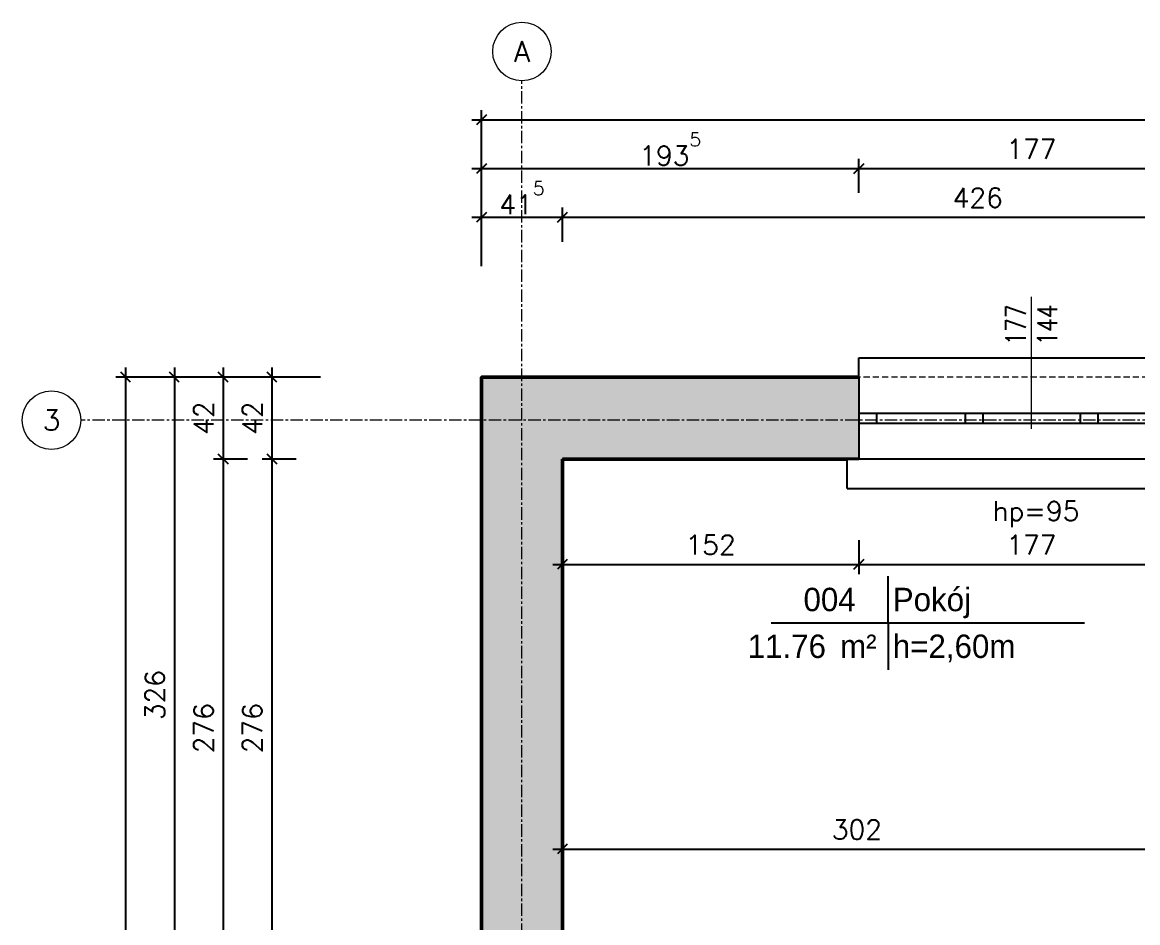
# Model space of a CAD drawing. Header units: centimetres. Extents: x -278 to 1468, y -923 to 500.
# Drawn here: x -278 to 294, y 38 to 500 of the extents above; entities that cross this region are included whole.
import ezdxf
from ezdxf.enums import TextEntityAlignment as Align

# ---------------------------------------------------------------- set-up
doc = ezdxf.new("R2010")
doc.units = ezdxf.units.CM
doc.header["$LTSCALE"] = 0.1
doc.linetypes.add('CENTERX2', pattern=[101.6, 63.5, -12.7, 12.7, -12.7])
doc.linetypes.add('HIDDEN', pattern=[9.525, 6.35, -3.175])
for name, color, linetype, lineweight in [('2DA_DIM_5', 7, 'Continuous', 5), ('2DA_HIDDE', 253, 'HIDDEN', 9), ('2DA_OPIS_STOLARKI', 113, 'Continuous', 9), ('2DA_OŚIE', 7, 'Continuous', 0), ('2DA_PARAPET', 153, 'Continuous', 9), ('2DA_POMIESZCZENIA', 7, 'Continuous', 25), ('2DA_WAL_ISTN', 31, 'Continuous', 50), ('2DA_WIN', 7, 'Continuous', 25)]:
    doc.layers.add(name, color=color, linetype=linetype, lineweight=lineweight)
doc.layers.add('2DA_ROOM', color=1, linetype='Continuous', plot=False)
doc.layers.add('_A_AK_hatch_sciany', color=8, linetype='Continuous', lineweight=5, transparency=0.5)
doc.layers.add('CP_UCSSPEC', color=2, linetype='Continuous')
doc.layers.add('CP_WIPEOUT', color=255, linetype='Continuous')
doc.layers.get('CP_UCSSPEC').off()
doc.styles.add('CP_ATTR', font='ROMANS.SHX')
doc.styles.add('CP_ISOTXT', font='cp_isocp.shx')
doc.styles.add('CP_TXT', font='ROMANS.SHX')
doc.dimstyles.new('CP_ADIM_CM_CM_50', dxfattribs={"dimscale": 5, "dimtxt": 3, "dimasz": 1.5, "dimexe": 1.5, "dimexo": 0, "dimgap": 1.5, "dimtad": 1, "dimtxsty": 'CP_TXT', "dimblk": 'OBLIQUE', "dimcen": 2.5, "dimdle": 1.5, "dimadec": 0, "dimazin": 0, "dimtfac": 1, "dimtix": 1, "dimtmove": 2, "dimatfit": 3, "dimfxl": 1, "dimtvp": 1.5, "dimarcsym": 0})

# ---------------------------------------------------------------- blocks, each defined once
blk = doc.blocks.new('cp_ucs2d')
at = {"layer": 'Defpoints'}
blk.add_line((0, 0), (0, 0), dxfattribs=at)
blk.add_point((0, 0), dxfattribs=at)
blk = doc.blocks.new('2arch_d257a240000abn_z5rtxxo')
blk.add_wipeout([(-88.5, 52), (-88.5, 42), (-88.5, 42), (-88.5, 23.5), (-88.5, 23.5), (-88.5, 18.5), (-88.5, 0), (-94.5, 0), (-94.5, -15), (94.5, -15), (94.5, 0), (88.5, 0), (88.5, 18.5), (88.5, 23.5), (88.5, 23.5), (88.5, 42), (88.5, 42), (88.5, 52)]).dxf.layer = 'CP_WIPEOUT'
for p, q in [((-88.5, 42), (-88.5, 52)), ((-88.5, 52), (88.5, 52)), ((88.5, 42), (88.5, 52)), ((-88.5, 42), (-88.5, 23.5)), ((-88.5, 42), (-88.5, 42)), ((88.5, 42), (88.5, 42)), ((88.5, 42), (88.5, 23.5)), ((-88.5, 23.5), (88.5, 23.5)), ((-88.5, 23.5), (-88.5, 18.5)), ((-79.5, 23.5), (-79.5, 18.5)), ((-34, 23.5), (-34, 18.5)), ((-25, 23.5), (-25, 18.5)), ((25, 23.5), (25, 18.5)), ((34, 23.5), (34, 18.5)), ((79.5, 23.5), (79.5, 18.5)), ((88.5, 23.5), (88.5, 18.5)), ((-88.5, 18.5), (88.5, 18.5)), ((-88.5, 18.5), (-88.5, 0)), ((88.5, 18.5), (88.5, 0)), ((-94.5, 0), (-88.5, 0)), ((-94.5, -15), (-94.5, 0)), ((94.5, 0), (88.5, 0)), ((94.5, -15), (94.5, 0)), ((-94.5, -15), (94.5, -15))]:
    blk.add_line(p, q)
at = {"layer": '2DA_HIDDE', "ltscale": 5}
for p, q in [((88.5, 42), (-88.5, 42)), ((-88.5, 0), (88.5, 0))]:
    blk.add_line(p, q, dxfattribs=at)
at = {"layer": 'CP_UCSSPEC'}
blk.add_blockref('cp_ucs2d', (0, 21), dxfattribs=at)
at = {"linetype": 'ByBlock', "style": 'CP_ATTR', "flags": 9}
for tag, p in [('PRICE', (0.95, -0.09)), ('WEIGHT', (0.95, -0.09)), ('ARTICLE', (0.95, -0.09)), ('PRODUCER', (0.95, -0.09)), ('GROUP', (0.95, -0.09)), ('OTHER', (0.96, -0.09)), ('CHARACTER', (0.96, -0.09)), ('ORDER-NO', (0.96, -0.09)), ('PRODUCT-TYPE', (0.96, -0.09)), ('NUMBER', (0.96, -0.09)), ('NAME', (0.96, -0.09))]:
    blk.add_attdef(tag, text='', height=0.00005, dxfattribs=at).set_placement(p, align=Align.MIDDLE_LEFT)
blk = doc.blocks.new('2da_aoz01a')
blk.add_line((0, 1.261), (0, -4.388))
at = {"linetype": 'ByBlock', "style": 'CP_ATTR', "width": 0.8, "flags": 8}
blk.add_attdef('HEIGHT', text='', height=0.85, rotation=270, dxfattribs=at).set_placement((-0.68, -3.183), align=Align.MIDDLE)
blk.add_attdef('WIDTH', text='', height=0.85, rotation=270, dxfattribs=at).set_placement((0.668, -3.183), align=Align.MIDDLE_CENTER)
blk = doc.blocks.new('2da_pok06c_6fduy4')
for p, q in [((0, 0), (0, 2)), ((-5, 0), (8.4, 0)), ((0, 0), (0, -0.5)), ((0, -0.5), (0, -2))]:
    blk.add_line(p, q)
at = {"linetype": 'ByBlock', "style": 'CP_ISOTXT'}
blk.add_attdef('NR', text='', height=1, dxfattribs=at).set_placement((-2.5, 1), align=Align.MIDDLE_CENTER)
blk.add_attdef('NAME', (0.2, 0.5), '', height=1, dxfattribs=at)
at = {"style": 'CP_ISOTXT', "flags": 1}
for tag, p in [('UNIT_HEATING', (-0.908, 0.46)), ('UNIT_HEIGHT', (-0.522, 0.455)), ('FLOOR_MAT', (-0.97, 0.229)), ('UNIT_AIR_IN', (-0.968, 0.395)), ('MAX_USERS', (-0.966, 0.186)), ('HEATING', (-0.947, 0.289)), ('AIR_IN', (-0.923, 0.346)), ('HEIGHT', (-0.697, 0.297)), ('AIR_OUT', (-0.672, 0.349)), ('TEMP', (-0.612, 0.229)), ('UNIT_AIR_OUT', (-0.607, 0.397)), ('UNIT_MAX_USERS', (-0.58, 0.188)), ('UNIT_LUX', (-0.568, 0.431)), ('LUX', (-0.45, 0.3)), ('UNIT_TEMP', (-0.431, 0.229))]:
    blk.add_attdef(tag, p, '', height=0.025, dxfattribs=at)
at = {"linetype": 'ByBlock', "style": 'CP_ISOTXT'}
blk.add_attdef('AREA', text='', height=1, dxfattribs=at).set_placement((-2.655, -1.5), align=Align.RIGHT)
blk.add_attdef('UNIT_AREA', text='', height=1, dxfattribs=at).set_placement((-2.053, -1), align=Align.MIDDLE_LEFT)
for tag, p in [('TEXT02', (0.2, -0.5)), ('TEXT06', (0.2, -0.5)), ('0', (0.7, -0.5))]:
    blk.add_attdef(tag, text='', height=1, dxfattribs=at).set_placement(p, align=Align.TOP_LEFT)
blk = doc.blocks.new('_Oblique')
at = {"color": 0, "linetype": 'ByBlock', "lineweight": -2}
blk.add_line((-0.5, -0.5), (0.5, 0.5), dxfattribs=at)
blk = doc.blocks.new('*D1887')
at = {"layer": '2DA_DIM_5', "color": 0, "lineweight": -2}
for p, q in [((-42.5, 425), (-42.5, 455)), ((902, 425), (902, 455)), ((-47.5, 450), (907, 450))]:
    blk.add_line(p, q, dxfattribs=at)
at = {"layer": 'Defpoints', "color": 0}
for p in [(902, 450), (-42.5, 425), (902, 425)]:
    blk.add_point(p, dxfattribs=at)
at = {"layer": '2DA_DIM_5', "color": 0, "lineweight": -2, "xscale": 5, "yscale": 5, "zscale": 5, "rotation": 180}
blk.add_blockref('_Oblique', (-42.5, 450), dxfattribs=at)
at = {"layer": '2DA_DIM_5', "color": 0, "lineweight": -2, "xscale": 5, "yscale": 5, "zscale": 5}
blk.add_blockref('_Oblique', (902, 450), dxfattribs=at)
at = {"layer": '2DA_DIM_5', "color": 0, "insert": (429.75, 460), "char_height": 10, "attachment_point": 5, "style": 'CP_TXT'}
blk.add_mtext('944{\\A1;{\\H0.7x;\\S5^ ;}}', dxfattribs=at)
blk = doc.blocks.new('*D1888')
at = {"layer": '2DA_DIM_5', "color": 0, "lineweight": -2}
for p, q in [((-42.5, 400), (-42.5, 430)), ((151, 412.5), (151, 430)), ((-47.5, 425), (156, 425))]:
    blk.add_line(p, q, dxfattribs=at)
at = {"layer": 'Defpoints', "color": 0}
for p in [(151, 425), (151, 412.5), (-42.5, 400)]:
    blk.add_point(p, dxfattribs=at)
at = {"layer": '2DA_DIM_5', "color": 0, "lineweight": -2, "xscale": 5, "yscale": 5, "zscale": 5, "rotation": 180}
blk.add_blockref('_Oblique', (-42.5, 425), dxfattribs=at)
at = {"layer": '2DA_DIM_5', "color": 0, "lineweight": -2, "xscale": 5, "yscale": 5, "zscale": 5}
blk.add_blockref('_Oblique', (151, 425), dxfattribs=at)
at = {"layer": '2DA_DIM_5', "color": 0, "insert": (54.25, 435), "char_height": 10, "attachment_point": 5, "style": 'CP_TXT'}
blk.add_mtext('193{\\A1;{\\H0.7x;\\S5^ ;}}', dxfattribs=at)
blk = doc.blocks.new('*D1889')
at = {"layer": '2DA_DIM_5', "color": 0, "lineweight": -2}
for p, q in [((151, 412.5), (151, 430)), ((328, 412.5), (328, 430)), ((146, 425), (333, 425))]:
    blk.add_line(p, q, dxfattribs=at)
at = {"layer": 'Defpoints', "color": 0}
for p in [(328, 425), (151, 412.5), (328, 412.5)]:
    blk.add_point(p, dxfattribs=at)
at = {"layer": '2DA_DIM_5', "color": 0, "lineweight": -2, "xscale": 5, "yscale": 5, "zscale": 5, "rotation": 180}
blk.add_blockref('_Oblique', (151, 425), dxfattribs=at)
at = {"layer": '2DA_DIM_5', "color": 0, "lineweight": -2, "xscale": 5, "yscale": 5, "zscale": 5}
blk.add_blockref('_Oblique', (328, 425), dxfattribs=at)
at = {"layer": '2DA_DIM_5', "color": 0, "insert": (239.5, 435), "char_height": 10, "attachment_point": 5, "style": 'CP_TXT'}
blk.add_mtext('177', dxfattribs=at)
blk = doc.blocks.new('*D1893')
at = {"layer": '2DA_DIM_5', "color": 0, "lineweight": -2}
for p, q in [((-42.5, 375), (-42.5, 405)), ((-1, 387.5), (-1, 405)), ((-47.5, 400), (4, 400))]:
    blk.add_line(p, q, dxfattribs=at)
at = {"layer": 'Defpoints', "color": 0}
for p in [(-1, 400), (-1, 387.5), (-42.5, 375)]:
    blk.add_point(p, dxfattribs=at)
at = {"layer": '2DA_DIM_5', "color": 0, "lineweight": -2, "xscale": 5, "yscale": 5, "zscale": 5, "rotation": 180}
blk.add_blockref('_Oblique', (-42.5, 400), dxfattribs=at)
at = {"layer": '2DA_DIM_5', "color": 0, "lineweight": -2, "xscale": 5, "yscale": 5, "zscale": 5}
blk.add_blockref('_Oblique', (-1, 400), dxfattribs=at)
at = {"layer": '2DA_DIM_5', "color": 0, "insert": (-21.75, 410), "char_height": 10, "attachment_point": 5, "style": 'CP_TXT'}
blk.add_mtext('41{\\A1;{\\H0.7x;\\S5^ ;}}', dxfattribs=at)
blk = doc.blocks.new('*D1894')
at = {"layer": '2DA_DIM_5', "color": 0, "lineweight": -2}
for p, q in [((-1, 387.5), (-1, 405)), ((425, 387.5), (425, 405)), ((-6, 400), (430, 400))]:
    blk.add_line(p, q, dxfattribs=at)
at = {"layer": 'Defpoints', "color": 0}
for p in [(425, 400), (-1, 387.5), (425, 387.5)]:
    blk.add_point(p, dxfattribs=at)
at = {"layer": '2DA_DIM_5', "color": 0, "lineweight": -2, "xscale": 5, "yscale": 5, "zscale": 5, "rotation": 180}
blk.add_blockref('_Oblique', (-1, 400), dxfattribs=at)
at = {"layer": '2DA_DIM_5', "color": 0, "lineweight": -2, "xscale": 5, "yscale": 5, "zscale": 5}
blk.add_blockref('_Oblique', (425, 400), dxfattribs=at)
at = {"layer": '2DA_DIM_5', "color": 0, "insert": (212, 410), "char_height": 10, "attachment_point": 5, "style": 'CP_TXT'}
blk.add_mtext('426', dxfattribs=at)
blk = doc.blocks.new('*D1898')
at = {"layer": '2DA_DIM_5', "color": 0, "lineweight": -2}
for p, q in [((-1, 247), (-1, 217)), ((151, 234.5), (151, 217)), ((-6, 222), (156, 222))]:
    blk.add_line(p, q, dxfattribs=at)
at = {"layer": 'Defpoints', "color": 0}
for p in [(-1, 247), (151, 234.5), (151, 222)]:
    blk.add_point(p, dxfattribs=at)
at = {"layer": '2DA_DIM_5', "color": 0, "lineweight": -2, "xscale": 5, "yscale": 5, "zscale": 5, "rotation": 180}
blk.add_blockref('_Oblique', (-1, 222), dxfattribs=at)
at = {"layer": '2DA_DIM_5', "color": 0, "lineweight": -2, "xscale": 5, "yscale": 5, "zscale": 5}
blk.add_blockref('_Oblique', (151, 222), dxfattribs=at)
at = {"layer": '2DA_DIM_5', "color": 0, "insert": (75, 232), "char_height": 10, "attachment_point": 5, "style": 'CP_TXT'}
blk.add_mtext('152', dxfattribs=at)
blk = doc.blocks.new('*D1899')
at = {"layer": '2DA_DIM_5', "color": 0, "lineweight": -2}
for p, q in [((151, 234.5), (151, 217)), ((328, 234.5), (328, 217)), ((146, 222), (333, 222))]:
    blk.add_line(p, q, dxfattribs=at)
at = {"layer": 'Defpoints', "color": 0}
for p in [(151, 234.5), (328, 234.5), (328, 222)]:
    blk.add_point(p, dxfattribs=at)
at = {"layer": '2DA_DIM_5', "color": 0, "lineweight": -2, "xscale": 5, "yscale": 5, "zscale": 5, "rotation": 180}
blk.add_blockref('_Oblique', (151, 222), dxfattribs=at)
at = {"layer": '2DA_DIM_5', "color": 0, "lineweight": -2, "xscale": 5, "yscale": 5, "zscale": 5}
blk.add_blockref('_Oblique', (328, 222), dxfattribs=at)
at = {"layer": '2DA_DIM_5', "color": 0, "insert": (239.5, 232), "char_height": 10, "attachment_point": 5, "style": 'CP_TXT'}
blk.add_mtext('177', dxfattribs=at)
blk = doc.blocks.new('*D1905')
at = {"layer": '2DA_DIM_5', "color": 0, "lineweight": -2}
for p, q in [((-1, 51), (-1, 81)), ((301, 63.5), (301, 81)), ((-6, 76), (306, 76))]:
    blk.add_line(p, q, dxfattribs=at)
at = {"layer": 'Defpoints', "color": 0}
for p in [(301, 76), (301, 63.5), (-1, 51)]:
    blk.add_point(p, dxfattribs=at)
at = {"layer": '2DA_DIM_5', "color": 0, "lineweight": -2, "xscale": 5, "yscale": 5, "zscale": 5, "rotation": 180}
blk.add_blockref('_Oblique', (-1, 76), dxfattribs=at)
at = {"layer": '2DA_DIM_5', "color": 0, "lineweight": -2, "xscale": 5, "yscale": 5, "zscale": 5}
blk.add_blockref('_Oblique', (301, 76), dxfattribs=at)
at = {"layer": '2DA_DIM_5', "color": 0, "insert": (150, 86), "char_height": 10, "attachment_point": 5, "style": 'CP_TXT'}
blk.add_mtext('302', dxfattribs=at)
blk = doc.blocks.new('*D1912')
at = {"layer": '2DA_DIM_5', "color": 0, "lineweight": -2}
for p, q in [((-225, 323), (-225, -341)), ((-200, 318), (-230, 318)), ((-200, -336), (-230, -336))]:
    blk.add_line(p, q, dxfattribs=at)
at = {"layer": 'Defpoints', "color": 0}
for p in [(-200, 318), (-225, -336), (-200, -336)]:
    blk.add_point(p, dxfattribs=at)
at = {"layer": '2DA_DIM_5', "color": 0, "lineweight": -2, "xscale": 5, "yscale": 5, "zscale": 5}
for p, rotation in [((-225, 318), 90), ((-225, -336), 270)]:
    blk.add_blockref('_Oblique', p, dxfattribs=dict(at, rotation=rotation))
at = {"layer": '2DA_DIM_5', "color": 0, "insert": (-235, -9), "char_height": 10, "attachment_point": 5, "rotation": 90, "style": 'CP_TXT'}
blk.add_mtext('654', dxfattribs=at)
blk = doc.blocks.new('*D1913')
at = {"layer": '2DA_DIM_5', "color": 0, "lineweight": -2}
for p, q in [((-200, 323), (-200, -13.05)), ((-175, 318), (-205, 318)), ((-187.5, -8.05), (-205, -8.05))]:
    blk.add_line(p, q, dxfattribs=at)
at = {"layer": 'Defpoints', "color": 0}
for p in [(-175, 318), (-200, -8.05), (-187.5, -8.05)]:
    blk.add_point(p, dxfattribs=at)
at = {"layer": '2DA_DIM_5', "color": 0, "lineweight": -2, "xscale": 5, "yscale": 5, "zscale": 5}
for p, rotation in [((-200, 318), 90), ((-200, -8.05), 270)]:
    blk.add_blockref('_Oblique', p, dxfattribs=dict(at, rotation=rotation))
at = {"layer": '2DA_DIM_5', "color": 0, "insert": (-210, 154.975), "char_height": 10, "attachment_point": 5, "rotation": 90, "style": 'CP_TXT'}
blk.add_mtext('326', dxfattribs=at)
blk = doc.blocks.new('*D1916')
at = {"layer": '2DA_DIM_5', "color": 0, "lineweight": -2}
for p, q in [((-175, 323), (-175, 271)), ((-150, 318), (-180, 318)), ((-162.5, 276), (-180, 276))]:
    blk.add_line(p, q, dxfattribs=at)
at = {"layer": 'Defpoints', "color": 0}
for p in [(-150, 318), (-175, 276), (-162.5, 276)]:
    blk.add_point(p, dxfattribs=at)
at = {"layer": '2DA_DIM_5', "color": 0, "lineweight": -2, "xscale": 5, "yscale": 5, "zscale": 5}
for p, rotation in [((-175, 318), 90), ((-175, 276), 270)]:
    blk.add_blockref('_Oblique', p, dxfattribs=dict(at, rotation=rotation))
at = {"layer": '2DA_DIM_5', "color": 0, "insert": (-185, 297), "char_height": 10, "attachment_point": 5, "rotation": 90, "style": 'CP_TXT'}
blk.add_mtext('42', dxfattribs=at)
blk = doc.blocks.new('*D1917')
at = {"layer": '2DA_DIM_5', "color": 0, "lineweight": -2}
for p, q in [((-175, 281), (-175, -5)), ((-162.5, 276), (-180, 276)), ((-162.5, 0), (-180, 0))]:
    blk.add_line(p, q, dxfattribs=at)
at = {"layer": 'Defpoints', "color": 0}
for p in [(-162.5, 276), (-175, 0), (-162.5, 0)]:
    blk.add_point(p, dxfattribs=at)
at = {"layer": '2DA_DIM_5', "color": 0, "lineweight": -2, "xscale": 5, "yscale": 5, "zscale": 5}
for p, rotation in [((-175, 276), 90), ((-175, 0), 270)]:
    blk.add_blockref('_Oblique', p, dxfattribs=dict(at, rotation=rotation))
at = {"layer": '2DA_DIM_5', "color": 0, "insert": (-185, 138), "char_height": 10, "attachment_point": 5, "rotation": 90, "style": 'CP_TXT'}
blk.add_mtext('276', dxfattribs=at)
blk = doc.blocks.new('*D1921')
at = {"layer": '2DA_DIM_5', "color": 0, "lineweight": -2}
for p, q in [((-150, 323), (-150, 271)), ((-125, 318), (-155, 318)), ((-137.5, 276), (-155, 276))]:
    blk.add_line(p, q, dxfattribs=at)
at = {"layer": 'Defpoints', "color": 0}
for p in [(-125, 318), (-150, 276), (-137.5, 276)]:
    blk.add_point(p, dxfattribs=at)
at = {"layer": '2DA_DIM_5', "color": 0, "lineweight": -2, "xscale": 5, "yscale": 5, "zscale": 5}
for p, rotation in [((-150, 318), 90), ((-150, 276), 270)]:
    blk.add_blockref('_Oblique', p, dxfattribs=dict(at, rotation=rotation))
at = {"layer": '2DA_DIM_5', "color": 0, "insert": (-160, 297), "char_height": 10, "attachment_point": 5, "rotation": 90, "style": 'CP_TXT'}
blk.add_mtext('42', dxfattribs=at)
blk = doc.blocks.new('*D1922')
at = {"layer": '2DA_DIM_5', "color": 0, "lineweight": -2}
for p, q in [((-150, 281), (-150, -5)), ((-137.5, 276), (-155, 276)), ((-137.5, 0), (-155, 0))]:
    blk.add_line(p, q, dxfattribs=at)
at = {"layer": 'Defpoints', "color": 0}
for p in [(-137.5, 276), (-150, 0), (-137.5, 0)]:
    blk.add_point(p, dxfattribs=at)
at = {"layer": '2DA_DIM_5', "color": 0, "lineweight": -2, "xscale": 5, "yscale": 5, "zscale": 5}
for p, rotation in [((-150, 276), 90), ((-150, 0), 270)]:
    blk.add_blockref('_Oblique', p, dxfattribs=dict(at, rotation=rotation))
at = {"layer": '2DA_DIM_5', "color": 0, "insert": (-160, 138), "char_height": 10, "attachment_point": 5, "rotation": 90, "style": 'CP_TXT'}
blk.add_mtext('276', dxfattribs=at)
blk = doc.blocks.new('CPHS_200')
blk.add_circle((0, 0), 1)
at = {"style": 'CP_ATTR', "flags": 12}
blk.add_attdef('VAL', text='', height=0.7, dxfattribs=at).set_placement((0, 0), align=Align.MIDDLE)
at = {"linetype": 'ByBlock', "style": 'CP_ATTR', "flags": 9}
for tag, p in [('NAME', (-0.092, -0.018)), ('GROUP', (-0.092, -0.018)), ('NUMBER', (-0.092, -0.019)), ('PRODUCER', (-0.092, -0.018)), ('ARTICLE', (-0.092, -0.018)), ('CHARACTER', (-0.092, -0.018)), ('PN', (-0.092, -0.018)), ('TEMPERATURE', (-0.092, -0.018)), ('FLOW', (-0.092, -0.018)), ('VOLTAGE', (-0.092, -0.019)), ('WEIGHT', (-0.092, -0.018)), ('OTHER', (-0.092, -0.018)), ('PRODUCT-TYPE', (-0.092, -0.019)), ('ORDER-NO', (-0.092, -0.019)), ('POWER', (-0.092, -0.019)), ('DN', (-0.091, -0.019))]:
    blk.add_attdef(tag, text='', height=0.00005, dxfattribs=at).set_placement(p, align=Align.MIDDLE_LEFT)
blk = doc.blocks.new('A$C6728AE7A')
at = {"layer": '2DA_OŚIE', "linetype": 'CENTERX2'}
for p, q in [((-21.75, -893), (-21.75, 470)), ((1014, 296), (-248, 296))]:
    blk.add_line(p, q, dxfattribs=at)
at = {"layer": '2DA_OŚIE', "xscale": 15, "yscale": 15, "zscale": 15}
for p, values in [((-21.75, 485), {'VAL': 'A'}), ((-263, 296), {'VAL': '3'})]:
    blk.add_blockref('CPHS_200', p, dxfattribs=at).add_auto_attribs(values)

msp = doc.modelspace()

# ---------------------------------------------------------------- hatches: boundary and pattern name
at = {"layer": '_A_AK_hatch_sciany'}
h = msp.add_hatch(color=256, dxfattribs=at)
h.paths.add_polyline_path([(291.5, -144), (301, -144), (301, -42), (301, -18), (301, -14), (301, -9.5), (301, 0), (180.5, 0), (180.5, -14.5), (180.5, -28.5), (166.5, -28.5), (166.5, -14.5), (166.5, 0), (154.5, 0), (154.5, -14.5), (154.5, -28.5), (140.5, -28.5), (140.5, -14.5), (140.5, 0), (132, 0), (-1, 0), (-1, 276), (145, 276), (151, 276), (151, 294.5), (151, 299.5), (151, 318), (-42.5, 318), (-42.5, -8.05), (-28, -8.05), (-28, -14.05), (-1, -14.05), (132, -14.05), (132, -43), (192.5, -43), (192.5, -28.5), (192.5, -14.5), (206.5, -14.5), (206.5, -28.5), (206.5, -43), (287, -43), (287, -144)])
h.paths.add_polyline_path([(232.5, -28.5), (218.5, -28.5), (218.5, -14.5), (232.5, -14.5)], flags=16)
h.paths.add_polyline_path([(258.5, -28.5), (244.5, -28.5), (244.5, -14.5), (258.5, -14.5)], flags=16)
h.paths.add_polyline_path([(328, 276), (334, 276), (465, 276), (471, 276), (471, 294.5), (471, 299.5), (471, 318), (328, 318), (328, 299.5), (328, 294.5)])
h.paths.add_polyline_path([(762.499, -318), (762.499, -336), (902, -336), (902, 318), (648, 318), (648, 299.5), (648, 294.5), (648, 276), (654, 276), (860, 276), (860, 0), (528.983, 0), (528.983, -9.5), (528.983, -14), (557.999, -14), (557.999, -64), (567.499, -64), (571.999, -64), (571.999, -14), (860, -14), (860, -295), (768.499, -295), (762.499, -295), (762.499, -313)])
h.paths.add_polyline_path([(873, 80.147), (873, 94.147), (887, 94.147), (887, 80.147)], flags=16)
h.paths.add_polyline_path([(873, -107.853), (873, -93.853), (887, -93.853), (887, -107.853)], flags=16)

# ---------------------------------------------------------------- linework, layer by layer
at = {"layer": '2DA_WAL_ISTN'}
for p, q in [((860, 276), (-1, 276)), ((-1, 276), (-1, 0))]:
    msp.add_line(p, q, dxfattribs=at)
msp.add_lwpolyline([(902, 318), (-42.5, 318), (-42.5, -336), (902, -336)], close=True, dxfattribs=at)

# ---------------------------------------------------------------- block references
at = {"layer": '2DA_POMIESZCZENIA', "xscale": 12, "yscale": 12, "zscale": 12}
msp.add_blockref('2da_pok06c_6fduy4', (166, 192), dxfattribs=at).add_auto_attribs({'AREA': '11.76', 'NR': '004', 'NAME': 'Pokój', 'UNIT_AREA': 'm²', 'TEXT06': 'h=2,60m'})

# ---------------------------------------------------------------- texts
at = {"layer": '2DA_PARAPET', "style": 'CP_TXT'}
msp.add_text('hp=95', height=10, dxfattribs=at).set_placement((219.549, 244.388))

# ---------------------------------------------------------------- dimensions: what is measured, and where the dimension line sits
at = {"layer": '2DA_DIM_5'}
for base, p1, p2, text, picture, middle in [((902, 450), (-42.5, 425), (902, 425), '944{\\A1;{\\H0.7x;\\S5^ ;}}', '*D1887', (429.75, 460)), ((151, 425), (-42.5, 400), (151, 412.5), '193{\\A1;{\\H0.7x;\\S5^ ;}}', '*D1888', (54.25, 435)), ((328, 425), (151, 412.5), (328, 412.5), '177', '*D1889', (239.5, 435)), ((-1, 400), (-42.5, 375), (-1, 387.5), '41{\\A1;{\\H0.7x;\\S5^ ;}}', '*D1893', (-21.75, 410)), ((425, 400), (-1, 387.5), (425, 387.5), '426', '*D1894', (212, 410)), ((151, 222), (-1, 247), (151, 234.5), '152', '*D1898', (75, 232)), ((328, 222), (151, 234.5), (328, 234.5), '177', '*D1899', (239.5, 232)), ((301, 76), (-1, 51), (301, 63.5), '302', '*D1905', (150, 86))]:
    dim = msp.add_linear_dim(base=base, p1=p1, p2=p2, text=text, dimstyle='CP_ADIM_CM_CM_50', override={"dimtxt": 2, "dimasz": 1, "dimexe": 1, "dimgap": 1, "dimdle": 1, "dimtvp": 1}, dxfattribs=at)
    dim.commit()
    dim.dimension.update_dxf_attribs({"geometry": picture, "text_midpoint": middle})
for base, p1, p2, text, picture, middle in [((-225, -336), (-200, 318), (-200, -336), '654', '*D1912', (-235, -9)), ((-200, -8.05), (-175, 318), (-187.5, -8.05), '326', '*D1913', (-210, 154.975)), ((-175, 276), (-150, 318), (-162.5, 276), '42', '*D1916', (-185, 297)), ((-150, 276), (-125, 318), (-137.5, 276), '42', '*D1921', (-160, 297)), ((-175, 0), (-162.5, 276), (-162.5, 0), '276', '*D1917', (-185, 138)), ((-150, 0), (-137.5, 276), (-137.5, 0), '276', '*D1922', (-160, 138))]:
    dim = msp.add_linear_dim(base=base, p1=p1, p2=p2, angle=90, text=text, dimstyle='CP_ADIM_CM_CM_50', override={"dimtxt": 2, "dimasz": 1, "dimexe": 1, "dimgap": 1, "dimdle": 1, "dimtvp": 1}, dxfattribs=at)
    dim.commit()
    dim.dimension.update_dxf_attribs({"geometry": picture, "text_midpoint": middle})

# ---------------------------------------------------------------- next in the draw order: block references
at = {"layer": '2DA_WIN'}
msp.add_blockref('2arch_d257a240000abn_z5rtxxo', (239.5, 276), dxfattribs=at)

# ---------------------------------------------------------------- next in the draw order: linework, layer by layer
at = {"layer": '2DA_ROOM'}
msp.add_lwpolyline([(425, 0), (425, 276), (-1, 276), (-1, 0), (132, 0), (301, 0)], close=True, dxfattribs=at)

# ---------------------------------------------------------------- next in the draw order: block references
at = {"layer": '2DA_OPIS_STOLARKI', "xscale": 12, "yscale": 12, "zscale": 12, "rotation": 180}
msp.add_blockref('2da_aoz01a', (239.5, 306.595), dxfattribs=at).add_auto_attribs({'HEIGHT': '144', 'WIDTH': '177'})
at = {"layer": '2DA_OŚIE'}
msp.add_blockref('A$C6728AE7A', (0, 0), dxfattribs=at)

doc.saveas('drawing.dxf')
